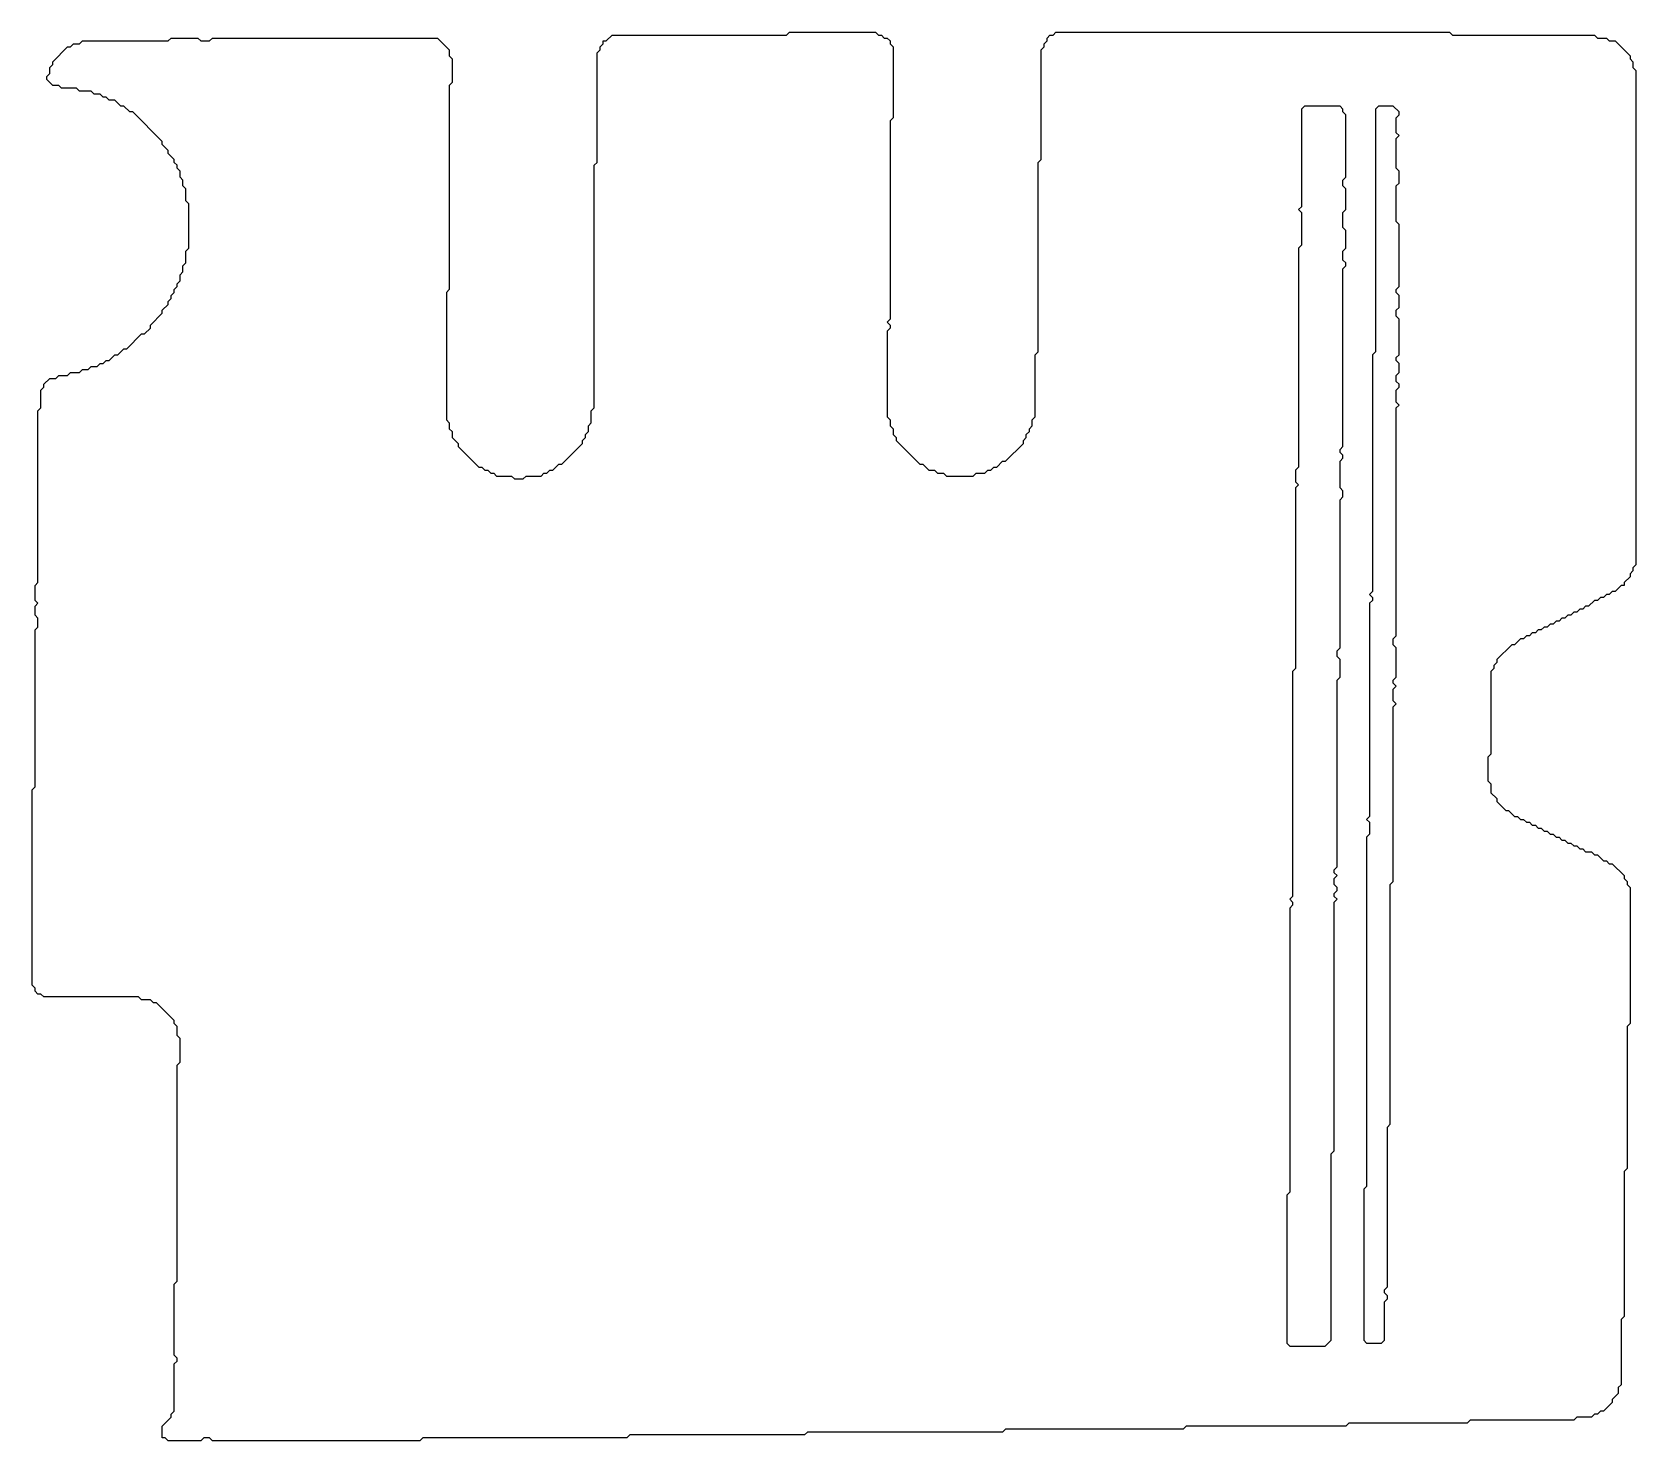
# Model space of a CAD drawing. Header units: metres. Extents: x 32 to 255, y 6 to 202.
import ezdxf

# ---------------------------------------------------------------- set-up
doc = ezdxf.new("R2010")
doc.units = ezdxf.units.M

msp = doc.modelspace()

# ---------------------------------------------------------------- linework, layer by layer
at = {"layer": 'MyLines'}
for p, q in [((50.75, 200.89), (51.16, 201.3)), ((51.16, 201.3), (54.87, 201.3)), ((54.87, 201.3), (55.28, 200.89)), ((56.52, 200.89), (56.94, 201.3)), ((56.94, 201.3), (88.29, 201.3)), ((88.29, 201.3), (89.94, 199.65)), ((111.81, 200.89), (112.63, 201.71)), ((112.63, 201.71), (136.97, 201.71)), ((136.97, 201.71), (137.39, 202.12)), ((137.39, 202.12), (149.35, 202.12)), ((149.35, 202.12), (149.76, 201.71)), ((149.76, 201.71), (150.18, 201.71)), ((150.18, 201.71), (150.59, 201.3)), ((150.59, 201.3), (151, 201.3)), ((151, 201.3), (151.41, 200.89)), ((173.28, 201.3), (173.69, 201.71)), ((173.28, 200.89), (173.28, 201.3)), ((173.69, 201.71), (174.11, 201.71)), ((174.11, 201.71), (174.52, 202.12)), ((174.52, 202.12), (229.39, 202.12)), ((229.39, 202.12), (229.8, 201.71)), ((229.8, 201.71), (249.61, 201.71)), ((249.61, 201.71), (250.02, 201.3)), ((250.02, 201.3), (251.26, 201.3)), ((251.26, 201.3), (251.67, 200.89)), ((34.66, 198), (36.72, 200.06)), ((36.72, 200.06), (37.13, 200.06)), ((37.13, 200.06), (37.54, 200.47)), ((37.54, 200.47), (38.37, 200.47)), ((38.37, 200.47), (38.78, 200.89)), ((38.78, 200.89), (50.75, 200.89)), ((55.28, 200.89), (56.52, 200.89)), ((89.94, 199.65), (89.94, 198.82)), ((110.57, 199.24), (110.98, 199.65)), ((110.57, 183.97), (110.57, 199.24)), ((110.98, 200.06), (111.39, 200.47)), ((110.98, 199.65), (110.98, 200.06)), ((111.39, 200.47), (111.39, 200.89)), ((111.39, 200.89), (111.81, 200.89)), ((151.41, 200.89), (151.41, 200.47)), ((151.41, 200.47), (151.83, 200.06)), ((151.83, 200.06), (151.83, 190.16)), ((172.46, 199.65), (172.87, 200.06)), ((172.46, 184.39), (172.46, 199.65)), ((172.87, 200.47), (173.28, 200.89)), ((172.87, 200.06), (172.87, 200.47)), ((251.67, 200.89), (252.5, 200.89)), ((252.5, 200.89), (254.56, 198.82)), ((34.24, 197.18), (34.66, 197.59)), ((34.24, 196.35), (34.24, 197.18)), ((34.66, 197.59), (34.66, 198)), ((89.94, 198.82), (90.35, 198.41)), ((90.35, 198.41), (90.35, 195.11)), ((254.56, 198.82), (254.56, 198.41)), ((254.56, 198.41), (254.97, 198)), ((254.97, 198), (254.97, 197.18)), ((254.97, 197.18), (255.38, 196.76)), ((33.83, 195.94), (34.24, 196.35)), ((33.83, 195.53), (33.83, 195.94)), ((34.66, 194.7), (33.83, 195.53)), ((35.48, 194.7), (34.66, 194.7)), ((35.89, 194.29), (35.48, 194.7)), ((90.35, 195.11), (89.94, 194.7)), ((89.94, 194.7), (89.94, 166.24)), ((255.38, 196.76), (255.38, 127.88)), ((37.96, 194.29), (35.89, 194.29)), ((38.37, 193.88), (37.96, 194.29)), ((40.02, 193.88), (38.37, 193.88)), ((40.43, 193.46), (40.02, 193.88)), ((41.26, 193.46), (40.43, 193.46)), ((41.67, 193.05), (41.26, 193.46)), ((42.08, 193.05), (41.67, 193.05)), ((42.5, 192.64), (42.08, 193.05)), ((43.32, 192.64), (42.5, 192.64)), ((44.15, 191.81), (43.32, 192.64)), ((44.56, 191.81), (44.15, 191.81)), ((45.38, 190.99), (44.56, 191.81)), ((45.8, 190.99), (45.38, 190.99)), ((49.92, 186.86), (45.8, 190.99)), ((151.83, 190.16), (151.41, 189.75)), ((209.17, 191.81), (208.76, 191.4)), ((208.76, 191.4), (208.76, 177.79)), ((214.13, 191.81), (209.17, 191.81)), ((214.54, 191.4), (214.13, 191.81)), ((214.54, 190.99), (214.54, 191.4)), ((214.95, 190.57), (214.54, 190.99)), ((214.95, 181.91), (214.95, 190.57)), ((219.49, 191.81), (219.08, 191.4)), ((219.08, 191.4), (219.08, 157.57)), ((221.55, 191.81), (219.49, 191.81)), ((222.38, 190.99), (221.55, 191.81)), ((221.96, 190.16), (222.38, 190.57)), ((221.96, 188.1), (221.96, 190.16)), ((222.38, 190.57), (222.38, 190.99)), ((151.41, 189.75), (151.41, 162.11)), ((222.38, 187.69), (221.96, 188.1)), ((49.92, 186.45), (49.92, 186.86)), ((50.75, 185.62), (49.92, 186.45)), ((50.75, 185.21), (50.75, 185.62)), ((221.96, 187.28), (222.38, 187.69)), ((221.96, 183.15), (221.96, 187.28)), ((51.57, 184.39), (50.75, 185.21)), ((51.57, 183.97), (51.57, 184.39)), ((51.98, 183.56), (51.57, 183.97)), ((51.98, 183.15), (51.98, 183.56)), ((110.16, 183.56), (110.57, 183.97)), ((110.16, 149.74), (110.16, 183.56)), ((172.04, 183.97), (172.46, 184.39)), ((172.04, 157.57), (172.04, 183.97)), ((52.4, 182.74), (51.98, 183.15)), ((52.4, 181.91), (52.4, 182.74)), ((52.81, 181.5), (52.4, 181.91)), ((52.81, 180.68), (52.81, 181.5)), ((214.54, 181.5), (214.95, 181.91)), ((214.54, 180.68), (214.54, 181.5)), ((222.38, 182.74), (221.96, 183.15)), ((222.38, 181.09), (222.38, 182.74)), ((53.22, 180.26), (52.81, 180.68)), ((53.22, 178.61), (53.22, 180.26)), ((214.95, 180.26), (214.54, 180.68)), ((214.95, 177.38), (214.95, 180.26)), ((221.96, 180.68), (222.38, 181.09)), ((221.96, 175.72), (221.96, 180.68)), ((53.63, 178.2), (53.22, 178.61)), ((53.63, 172.01), (53.63, 178.2)), ((208.76, 177.79), (208.35, 177.38)), ((208.35, 177.38), (208.76, 176.96)), ((208.76, 176.96), (208.76, 172.43)), ((214.54, 176.96), (214.95, 177.38)), ((214.54, 174.9), (214.54, 176.96)), ((214.95, 174.49), (214.54, 174.9)), ((214.95, 172.01), (214.95, 174.49)), ((222.38, 175.31), (221.96, 175.72)), ((222.38, 166.65), (222.38, 175.31)), ((208.76, 172.43), (208.35, 172.01)), ((52.81, 169.54), (53.22, 169.95)), ((53.22, 171.6), (53.63, 172.01)), ((53.22, 169.95), (53.22, 171.6)), ((208.35, 172.01), (208.35, 141.49)), ((214.54, 171.6), (214.95, 172.01)), ((214.54, 170.36), (214.54, 171.6)), ((214.95, 169.95), (214.54, 170.36)), ((214.95, 169.54), (214.95, 169.95)), ((52.4, 168.3), (52.81, 168.71)), ((52.4, 167.47), (52.4, 168.3)), ((52.81, 168.71), (52.81, 169.54)), ((214.54, 169.12), (214.95, 169.54)), ((214.54, 144.38), (214.54, 169.12)), ((51.16, 165.41), (51.57, 165.82)), ((51.57, 166.24), (51.98, 166.65)), ((51.57, 165.82), (51.57, 166.24)), ((51.98, 167.06), (52.4, 167.47)), ((51.98, 166.65), (51.98, 167.06)), ((89.94, 166.24), (89.53, 165.82)), ((89.53, 165.82), (89.53, 148.09)), ((221.96, 166.24), (222.38, 166.65)), ((221.96, 165.82), (221.96, 166.24)), ((222.38, 165.41), (221.96, 165.82)), ((49.92, 163.35), (50.75, 164.18)), ((49.92, 162.94), (49.92, 163.35)), ((50.75, 164.59), (51.16, 165)), ((50.75, 164.18), (50.75, 164.59)), ((51.16, 165), (51.16, 165.41)), ((221.96, 163.35), (222.38, 163.76)), ((221.96, 162.53), (221.96, 163.35)), ((222.38, 163.76), (222.38, 165.41)), ((48.27, 161.29), (49.92, 162.94)), ((48.27, 160.88), (48.27, 161.29)), ((151.41, 162.11), (151, 161.7)), ((151, 161.7), (151.41, 161.29)), ((151.41, 161.29), (151.41, 160.88)), ((222.38, 162.11), (221.96, 162.53)), ((222.38, 157.16), (222.38, 162.11)), ((44.97, 157.99), (47.03, 160.05)), ((47.03, 160.05), (47.45, 160.05)), ((47.45, 160.05), (48.27, 160.88)), ((151.41, 160.88), (151, 160.46)), ((151, 160.46), (151, 148.5)), ((42.5, 156.34), (43.32, 157.16)), ((43.32, 157.16), (43.73, 157.16)), ((43.73, 157.16), (44.56, 157.99)), ((44.56, 157.99), (44.97, 157.99)), ((171.63, 157.16), (172.04, 157.57)), ((171.63, 148.5), (171.63, 157.16)), ((219.08, 157.57), (218.66, 157.16)), ((218.66, 157.16), (218.66, 124.16)), ((221.96, 156.75), (222.38, 157.16)), ((221.96, 156.34), (221.96, 156.75)), ((36.72, 154.28), (37.13, 154.69)), ((37.13, 154.69), (38.37, 154.69)), ((38.37, 154.69), (38.78, 155.1)), ((38.78, 155.1), (39.61, 155.1)), ((39.61, 155.1), (40.02, 155.51)), ((40.02, 155.51), (40.84, 155.51)), ((40.84, 155.51), (41.26, 155.93)), ((41.26, 155.93), (41.67, 155.93)), ((41.67, 155.93), (42.08, 156.34)), ((42.08, 156.34), (42.5, 156.34)), ((222.38, 155.93), (221.96, 156.34)), ((221.96, 154.28), (222.38, 154.69)), ((222.38, 154.69), (222.38, 155.93)), ((33.01, 152.21), (33.42, 152.62)), ((33.01, 149.74), (33.01, 152.21)), ((33.42, 153.04), (34.24, 153.86)), ((33.42, 152.62), (33.42, 153.04)), ((34.24, 153.86), (35.07, 153.86)), ((35.07, 153.86), (35.48, 154.28)), ((35.48, 154.28), (36.72, 154.28)), ((221.96, 153.45), (221.96, 154.28)), ((222.38, 153.04), (221.96, 153.45)), ((221.96, 152.21), (222.38, 152.62)), ((221.96, 150.56), (221.96, 152.21)), ((222.38, 152.62), (222.38, 153.04)), ((222.38, 150.15), (221.96, 150.56)), ((221.96, 149.74), (222.38, 150.15)), ((32.59, 149.32), (33.01, 149.74)), ((32.59, 125.4), (32.59, 149.32)), ((89.53, 148.09), (89.94, 147.68)), ((89.94, 147.68), (89.94, 146.85)), ((109.33, 147.26), (109.74, 147.68)), ((109.74, 149.32), (110.16, 149.74)), ((109.74, 147.68), (109.74, 149.32)), ((151, 148.5), (151.41, 148.09)), ((151.41, 148.09), (151.41, 147.26)), ((171.22, 148.09), (171.63, 148.5)), ((171.22, 147.26), (171.22, 148.09)), ((221.96, 117.97), (221.96, 149.74)), ((89.94, 146.85), (90.35, 146.44)), ((90.35, 146.44), (90.35, 145.61)), ((90.35, 145.61), (91.18, 144.79)), ((108.51, 145.2), (108.92, 145.61)), ((108.92, 146.03), (109.33, 146.44)), ((108.92, 145.61), (108.92, 146.03)), ((109.33, 146.44), (109.33, 147.26)), ((151.41, 147.26), (151.83, 146.85)), ((151.83, 146.85), (151.83, 146.03)), ((151.83, 146.03), (152.24, 145.61)), ((152.24, 145.61), (152.24, 145.2)), ((169.98, 145.2), (170.39, 145.61)), ((170.39, 146.03), (170.81, 146.44)), ((170.39, 145.61), (170.39, 146.03)), ((170.81, 146.85), (171.22, 147.26)), ((170.81, 146.44), (170.81, 146.85)), ((91.18, 144.79), (91.18, 144.38)), ((91.18, 144.38), (94.07, 141.49)), ((105.62, 141.9), (108.51, 144.79)), ((108.51, 144.79), (108.51, 145.2)), ((152.24, 145.2), (155.54, 141.9)), ((167.5, 142.31), (169.98, 144.79)), ((169.98, 144.79), (169.98, 145.2)), ((214.13, 143.96), (214.54, 144.38)), ((214.13, 143.55), (214.13, 143.96)), ((214.54, 143.14), (214.13, 143.55)), ((214.54, 142.72), (214.54, 143.14)), ((94.07, 141.49), (94.48, 141.49)), ((94.48, 141.49), (94.89, 141.07)), ((94.89, 141.07), (95.3, 141.07)), ((95.3, 141.07), (95.72, 140.66)), ((103.56, 140.66), (103.97, 141.07)), ((103.97, 141.07), (104.38, 141.07)), ((104.38, 141.07), (105.21, 141.9)), ((105.21, 141.9), (105.62, 141.9)), ((155.54, 141.9), (155.95, 141.9)), ((155.95, 141.9), (156.78, 141.07)), ((156.78, 141.07), (157.6, 141.07)), ((157.6, 141.07), (158.02, 140.66)), ((164.62, 140.66), (165.03, 141.07)), ((165.03, 141.07), (165.44, 141.07)), ((165.44, 141.07), (165.85, 141.49)), ((165.85, 141.49), (166.27, 141.49)), ((166.27, 141.49), (167.09, 142.31)), ((167.09, 142.31), (167.5, 142.31)), ((208.35, 141.49), (207.94, 141.07)), ((207.94, 141.07), (207.94, 139.43)), ((214.13, 142.31), (214.54, 142.72)), ((214.13, 138.6), (214.13, 142.31)), ((95.72, 140.66), (96.13, 140.66)), ((96.13, 140.66), (96.54, 140.25)), ((96.54, 140.25), (98.61, 140.25)), ((98.61, 140.25), (99.02, 139.84)), ((99.02, 139.84), (100.26, 139.84)), ((100.26, 139.84), (100.67, 140.25)), ((100.67, 140.25), (102.73, 140.25)), ((102.73, 140.25), (103.14, 140.66)), ((103.14, 140.66), (103.56, 140.66)), ((158.02, 140.66), (158.84, 140.66)), ((158.84, 140.66), (159.25, 140.25)), ((159.25, 140.25), (162.97, 140.25)), ((162.97, 140.25), (163.38, 140.66)), ((163.38, 140.66), (164.62, 140.66)), ((207.94, 139.43), (208.35, 139.01)), ((208.35, 139.01), (207.94, 138.6)), ((207.94, 138.6), (207.94, 113.44)), ((214.54, 138.19), (214.13, 138.6)), ((214.13, 136.95), (214.54, 137.36)), ((214.13, 116.33), (214.13, 136.95)), ((214.54, 137.36), (214.54, 138.19)), ((255.38, 127.88), (254.97, 127.46)), ((254.97, 127.46), (254.97, 127.05)), ((32.18, 124.99), (32.59, 125.4)), ((254.56, 126.22), (253.73, 125.4)), ((253.73, 125.4), (253.73, 124.99)), ((254.97, 127.05), (254.56, 126.64)), ((254.56, 126.64), (254.56, 126.22)), ((32.18, 122.92), (32.18, 124.99)), ((218.66, 124.16), (218.25, 123.75)), ((218.25, 123.75), (218.66, 123.34)), ((218.66, 123.34), (218.66, 122.92)), ((250.43, 123.34), (250.02, 122.92)), ((250.84, 123.34), (250.43, 123.34)), ((251.26, 123.75), (250.84, 123.34)), ((251.67, 123.75), (251.26, 123.75)), ((252.08, 124.16), (251.67, 123.75)), ((252.5, 124.16), (252.08, 124.16)), ((253.32, 124.99), (252.5, 124.16)), ((253.73, 124.99), (253.32, 124.99)), ((32.59, 122.51), (32.18, 122.92)), ((32.18, 122.1), (32.59, 122.51)), ((32.18, 120.86), (32.18, 122.1)), ((32.59, 120.45), (32.18, 120.86)), ((218.66, 122.92), (218.25, 122.51)), ((218.25, 122.51), (218.25, 92.81)), ((245.89, 120.86), (245.48, 120.45)), ((246.31, 120.86), (245.89, 120.86)), ((246.72, 121.28), (246.31, 120.86)), ((247.13, 121.28), (246.72, 121.28)), ((247.54, 121.69), (247.13, 121.28)), ((247.96, 121.69), (247.54, 121.69)), ((248.37, 122.1), (247.96, 121.69)), ((248.78, 122.1), (248.37, 122.1)), ((249.61, 122.92), (248.78, 122.1)), ((250.02, 122.92), (249.61, 122.92)), ((32.18, 118.8), (32.59, 119.21)), ((32.18, 96.94), (32.18, 118.8)), ((32.59, 119.21), (32.59, 120.45)), ((241.77, 118.8), (241.36, 118.39)), ((242.18, 118.8), (241.77, 118.8)), ((242.59, 119.21), (242.18, 118.8)), ((243.01, 119.21), (242.59, 119.21)), ((243.42, 119.62), (243.01, 119.21)), ((243.83, 119.62), (243.42, 119.62)), ((244.24, 120.04), (243.83, 119.62)), ((244.66, 120.04), (244.24, 120.04)), ((245.07, 120.45), (244.66, 120.04)), ((245.48, 120.45), (245.07, 120.45)), ((213.71, 115.91), (214.13, 116.33)), ((221.55, 117.56), (221.96, 117.97)), ((221.55, 116.74), (221.55, 117.56)), ((221.96, 116.33), (221.55, 116.74)), ((221.96, 112.2), (221.96, 116.33)), ((238.06, 116.74), (235.99, 114.67)), ((238.47, 116.74), (238.06, 116.74)), ((239.29, 117.56), (238.47, 116.74)), ((239.71, 117.56), (239.29, 117.56)), ((240.12, 117.97), (239.71, 117.56)), ((240.53, 117.97), (240.12, 117.97)), ((240.94, 118.39), (240.53, 117.97)), ((241.36, 118.39), (240.94, 118.39)), ((213.71, 115.09), (213.71, 115.91)), ((214.13, 114.67), (213.71, 115.09)), ((214.13, 112.2), (214.13, 114.67)), ((235.99, 114.26), (235.58, 113.85)), ((235.99, 114.67), (235.99, 114.26)), ((207.94, 113.44), (207.52, 113.03)), ((207.52, 113.03), (207.52, 81.67)), ((213.71, 111.79), (214.13, 112.2)), ((221.55, 111.79), (221.96, 112.2)), ((235.58, 113.44), (235.17, 113.03)), ((235.17, 113.03), (235.17, 101.47)), ((235.58, 113.85), (235.58, 113.44)), ((213.71, 85.8), (213.71, 111.79)), ((221.55, 111.38), (221.55, 111.79)), ((221.96, 110.96), (221.55, 111.38)), ((221.55, 110.55), (221.96, 110.96)), ((221.55, 108.9), (221.55, 110.55)), ((221.96, 108.49), (221.55, 108.9)), ((221.55, 108.08), (221.96, 108.49)), ((221.55, 83.74), (221.55, 108.08)), ((235.17, 101.47), (234.75, 101.06)), ((234.75, 101.06), (234.75, 97.76)), ((31.77, 96.53), (32.18, 96.94)), ((31.77, 69.3), (31.77, 96.53)), ((234.75, 97.76), (235.17, 97.35)), ((235.17, 97.35), (235.17, 96.11)), ((235.17, 96.11), (235.99, 95.29)), ((235.99, 95.29), (235.99, 94.88)), ((235.99, 94.88), (237.23, 93.64)), ((218.25, 92.81), (217.84, 92.4)), ((217.84, 92.4), (218.25, 91.99)), ((218.25, 91.99), (218.25, 90.34)), ((237.23, 93.64), (237.64, 93.64)), ((237.64, 93.64), (238.47, 92.81)), ((238.47, 92.81), (238.88, 92.81)), ((238.88, 92.81), (239.29, 92.4)), ((239.29, 92.4), (239.71, 92.4)), ((239.71, 92.4), (240.12, 91.99)), ((240.12, 91.99), (240.53, 91.99)), ((240.53, 91.99), (240.94, 91.58)), ((218.25, 90.34), (217.84, 89.92)), ((217.84, 89.92), (217.84, 41.25)), ((240.94, 91.58), (241.36, 91.58)), ((241.36, 91.58), (241.77, 91.16)), ((241.77, 91.16), (242.18, 91.16)), ((242.18, 91.16), (242.59, 90.75)), ((242.59, 90.75), (243.01, 90.75)), ((243.01, 90.75), (243.42, 90.34)), ((243.42, 90.34), (243.83, 90.34)), ((243.83, 90.34), (244.24, 89.92)), ((244.24, 89.92), (244.66, 89.92)), ((244.66, 89.92), (245.07, 89.51)), ((245.07, 89.51), (245.48, 89.51)), ((245.48, 89.51), (245.89, 89.1)), ((245.89, 89.1), (246.31, 89.1)), ((246.31, 89.1), (246.72, 88.69)), ((246.72, 88.69), (247.13, 88.69)), ((247.13, 88.69), (247.54, 88.28)), ((247.54, 88.28), (247.96, 88.28)), ((247.96, 88.28), (248.37, 87.86)), ((248.37, 87.86), (249.19, 87.86)), ((249.19, 87.86), (249.61, 87.45)), ((249.61, 87.45), (250.02, 87.45)), ((250.02, 87.45), (250.84, 86.62)), ((213.3, 85.39), (213.71, 85.8)), ((213.3, 84.97), (213.3, 85.39)), ((213.71, 84.56), (213.3, 84.97)), ((250.84, 86.62), (251.26, 86.62)), ((251.26, 86.62), (251.67, 86.21)), ((251.67, 86.21), (252.08, 86.21)), ((252.08, 86.21), (253.73, 84.56)), ((213.3, 84.15), (213.71, 84.56)), ((213.3, 83.33), (213.3, 84.15)), ((213.71, 82.91), (213.3, 83.33)), ((213.71, 82.5), (213.71, 82.91)), ((221.14, 83.33), (221.55, 83.74)), ((221.14, 49.91), (221.14, 83.33)), ((253.73, 84.56), (253.73, 84.15)), ((253.73, 84.15), (254.15, 83.74)), ((254.15, 83.74), (254.15, 83.33)), ((254.15, 83.33), (254.56, 82.91)), ((254.56, 82.91), (254.56, 63.94)), ((207.52, 81.67), (207.11, 81.26)), ((207.11, 81.26), (207.52, 80.85)), ((207.52, 80.85), (207.52, 80.44)), ((213.3, 82.09), (213.71, 82.5)), ((213.3, 81.67), (213.3, 82.09)), ((213.71, 81.26), (213.3, 81.67)), ((213.3, 80.85), (213.71, 81.26)), ((213.3, 46.2), (213.3, 80.85)), ((207.52, 80.44), (207.11, 80.03)), ((207.11, 80.03), (207.11, 40.42)), ((32.18, 68.89), (31.77, 69.3)), ((32.18, 68.47), (32.18, 68.89)), ((32.59, 68.06), (32.18, 68.47)), ((33.01, 68.06), (32.59, 68.06)), ((33.42, 67.65), (33.01, 68.06)), ((46.62, 67.65), (33.42, 67.65)), ((47.03, 67.24), (46.62, 67.65)), ((48.27, 67.24), (47.03, 67.24)), ((48.68, 66.83), (48.27, 67.24)), ((49.1, 66.83), (48.68, 66.83)), ((51.57, 64.35), (49.1, 66.83)), ((51.57, 63.94), (51.57, 64.35)), ((51.98, 63.52), (51.57, 63.94)), ((51.98, 62.29), (51.98, 63.52)), ((254.56, 63.94), (254.15, 63.52)), ((254.15, 63.52), (254.15, 43.73)), ((52.4, 61.88), (51.98, 62.29)), ((52.4, 58.58), (52.4, 61.88)), ((51.98, 58.16), (52.4, 58.58)), ((51.98, 28.05), (51.98, 58.16)), ((220.73, 49.5), (221.14, 49.91)), ((220.73, 27.23), (220.73, 49.5)), ((212.89, 45.79), (213.3, 46.2)), ((212.89, 19.8), (212.89, 45.79)), ((254.15, 43.73), (253.73, 43.31)), ((253.73, 43.31), (253.73, 23.1)), ((207.11, 40.42), (206.7, 40.01)), ((217.84, 41.25), (217.43, 40.84)), ((217.43, 40.84), (217.43, 19.8)), ((206.7, 40.01), (206.7, 19.39)), ((51.57, 27.64), (51.98, 28.05)), ((51.57, 17.74), (51.57, 27.64)), ((220.31, 26.81), (220.73, 27.23)), ((220.31, 26.4), (220.31, 26.81)), ((220.73, 25.99), (220.31, 26.4)), ((220.31, 25.16), (220.73, 25.57)), ((220.31, 19.8), (220.31, 25.16)), ((220.73, 25.57), (220.73, 25.99)), ((253.73, 23.1), (253.32, 22.69)), ((253.32, 22.69), (253.32, 13.61)), ((206.7, 19.39), (207.11, 18.98)), ((207.11, 18.98), (212.06, 18.98)), ((212.06, 18.98), (212.89, 19.8)), ((217.43, 19.8), (217.84, 19.39)), ((217.84, 19.39), (219.9, 19.39)), ((219.9, 19.39), (220.31, 19.8)), ((51.98, 17.32), (51.57, 17.74)), ((51.57, 16.5), (51.98, 16.91)), ((51.57, 9.9), (51.57, 16.5)), ((51.98, 16.91), (51.98, 17.32)), ((253.32, 13.61), (252.91, 13.2)), ((252.91, 12.38), (252.08, 11.55)), ((252.08, 11.55), (252.08, 11.14)), ((252.91, 13.2), (252.91, 12.38)), ((49.92, 7.84), (51.16, 9.07)), ((51.16, 9.49), (51.57, 9.9)), ((51.16, 9.07), (51.16, 9.49)), ((247.13, 9.07), (246.72, 8.66)), ((249.19, 9.07), (247.13, 9.07)), ((249.61, 9.49), (249.19, 9.07)), ((250.02, 9.49), (249.61, 9.49)), ((250.43, 9.9), (250.02, 9.49)), ((250.84, 9.9), (250.43, 9.9)), ((252.08, 11.14), (250.84, 9.9)), ((49.92, 6.19), (49.92, 7.84)), ((139.86, 7.01), (139.45, 6.6)), ((167.09, 7.01), (139.86, 7.01)), ((167.5, 7.42), (167.09, 7.01)), ((192.26, 7.42), (167.5, 7.42)), ((192.67, 7.84), (192.26, 7.42)), ((214.95, 7.84), (192.67, 7.84)), ((215.36, 8.25), (214.95, 7.84)), ((231.87, 8.25), (215.36, 8.25)), ((232.28, 8.66), (231.87, 8.25)), ((246.72, 8.66), (232.28, 8.66)), ((50.33, 6.19), (49.92, 6.19)), ((50.75, 5.78), (50.33, 6.19)), ((55.28, 5.78), (50.75, 5.78)), ((55.7, 6.19), (55.28, 5.78)), ((56.52, 6.19), (55.7, 6.19)), ((56.94, 5.78), (56.52, 6.19)), ((85.82, 5.78), (56.94, 5.78)), ((86.23, 6.19), (85.82, 5.78)), ((114.7, 6.19), (86.23, 6.19)), ((115.11, 6.6), (114.7, 6.19)), ((139.45, 6.6), (115.11, 6.6))]:
    msp.add_line(p, q, dxfattribs=at)

doc.saveas('drawing.dxf')
